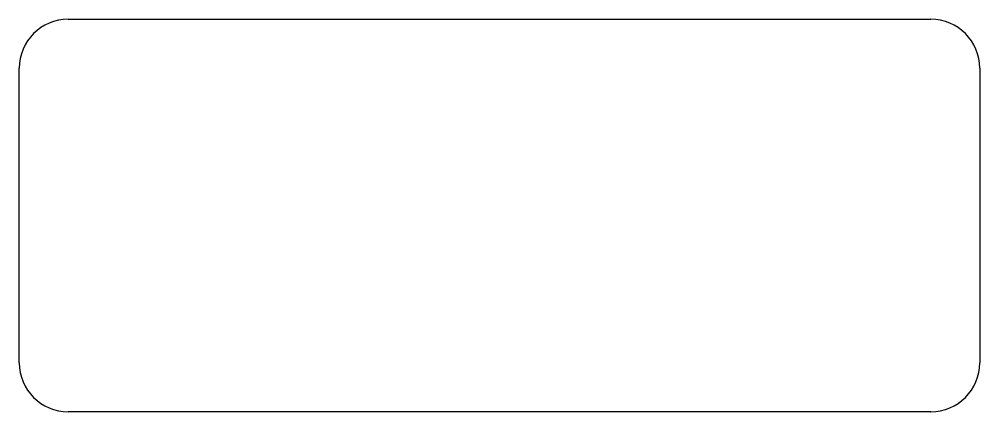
# Model space of a CAD drawing. Extents: x 117.4 to 179.6, y -117.7 to -92.3.
import ezdxf

# ---------------------------------------------------------------- set-up
doc = ezdxf.new("R2010")
doc.units = 0
doc.header["$MEASUREMENT"] = 0
doc.layers.add('BLACK', color=7, linetype='CONTINUOUS')

msp = doc.modelspace()

# ---------------------------------------------------------------- linework, layer by layer
at = {"layer": 'BLACK', "linetype": 'CONTINUOUS'}
for p, q in [((120.561, -92.3036), (176.441, -92.3036)), ((117.386, -114.529), (117.386, -95.4786)), ((179.616, -95.4786), (179.616, -114.529)), ((176.441, -117.704), (120.561, -117.704))]:
    msp.add_line(p, q, dxfattribs=at)
at = {"layer": 'BLACK'}
for centre, start, end in [((120.561, -95.4786), 90, 180), ((176.441, -95.4786), 0, 90), ((120.561, -114.529), -180, -90), ((176.441, -114.529), -90, 0)]:
    msp.add_arc(centre, 3.175, start, end, dxfattribs=at)

doc.saveas('drawing.dxf')
